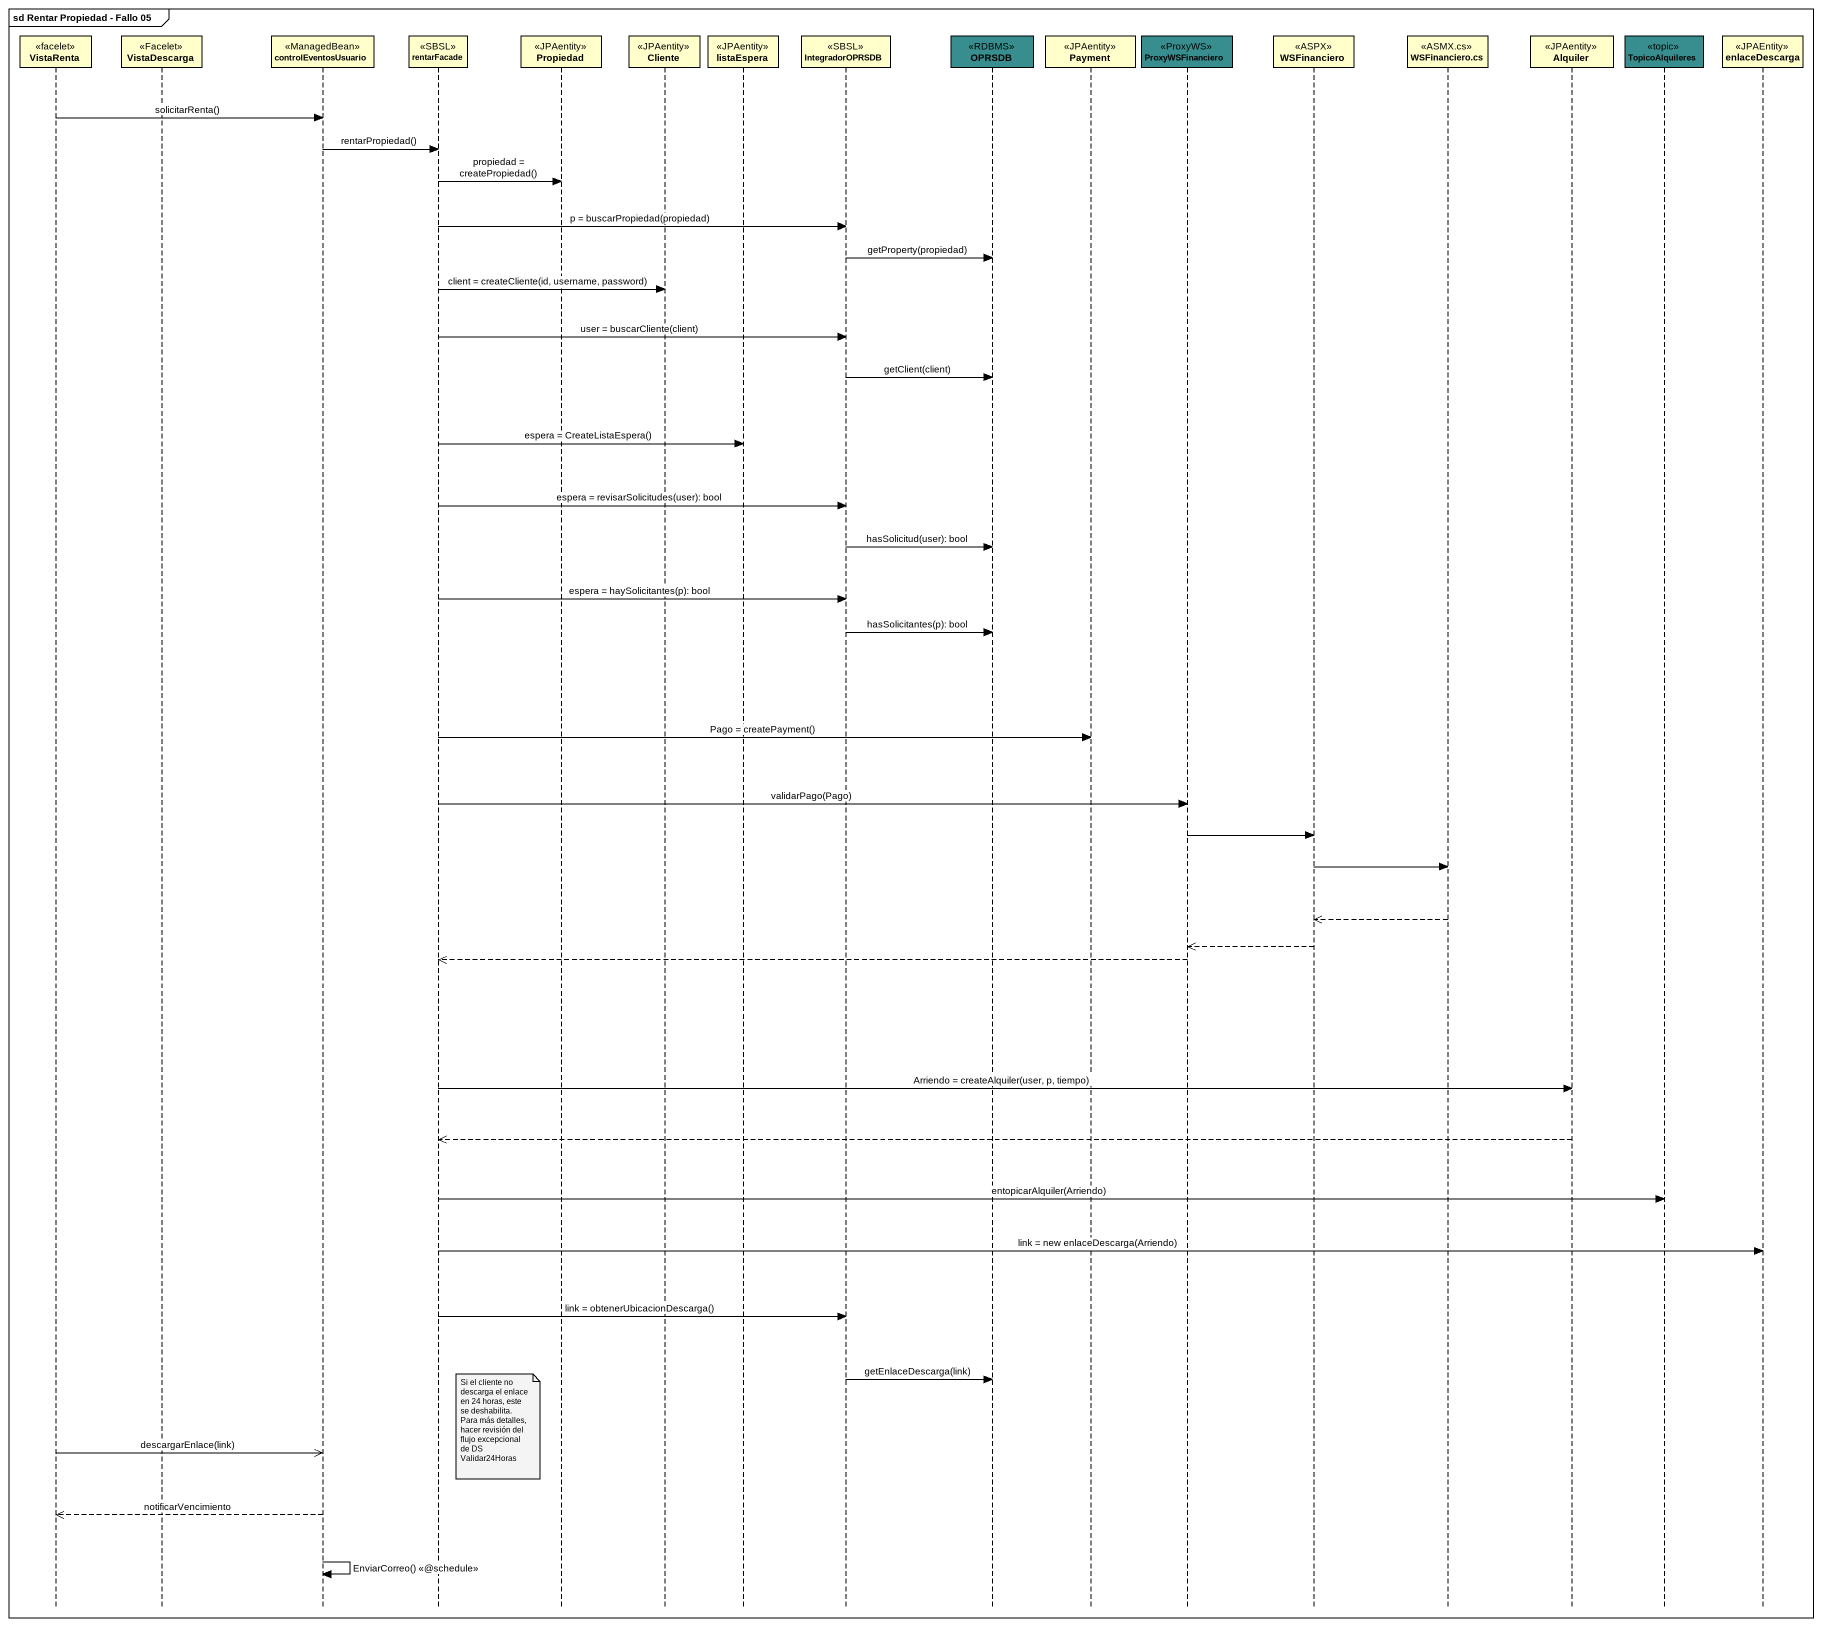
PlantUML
@startuml
mainframe sd Rentar Propiedad - Fallo 05
hide footbox
participant VistaRenta <<facelet>>
participant VistaDescarga <<Facelet>>
participant controlEventosUsuario <<ManagedBean>>
participant rentarFacade <<SBSL>>
participant Propiedad <<JPAentity>>
participant Cliente <<JPAentity>>
participant listaEspera <<JPAentity>>
participant IntegradorOPRSDB <<SBSL>>
participant OPRSDB <<RDBMS>> #388E8E
participant Payment <<JPAentity>>
participant ProxyWSFinanciero <<ProxyWS>> #388E8E
participant WSFinanciero <<ASPX>>
participant "WSFinanciero.cs" as WSFinanciero_cs <<ASMX.cs>>
participant Alquiler <<JPAentity>>
participant TopicoAlquileres <<topic>> #388E8E
participant enlaceDescarga <<JPAEntity>>

VistaRenta -> controlEventosUsuario : solicitarRenta()
controlEventosUsuario -> rentarFacade : rentarPropiedad()
rentarFacade -> Propiedad : propiedad = createPropiedad()
rentarFacade -> IntegradorOPRSDB : p = buscarPropiedad(propiedad)
IntegradorOPRSDB -> OPRSDB : getProperty(propiedad)
rentarFacade -> Cliente : client = createCliente(id, username, password)
rentarFacade -> IntegradorOPRSDB : user = buscarCliente(client)
IntegradorOPRSDB -> OPRSDB : getClient(client)
rentarFacade -> listaEspera : espera = CreateListaEspera()
rentarFacade -> IntegradorOPRSDB : espera = revisarSolicitudes(user): bool
IntegradorOPRSDB -> OPRSDB : hasSolicitud(user): bool
rentarFacade -> IntegradorOPRSDB : espera = haySolicitantes(p): bool
IntegradorOPRSDB -> OPRSDB : hasSolicitantes(p): bool
rentarFacade -> Payment : Pago = createPayment()
rentarFacade -> ProxyWSFinanciero : validarPago(Pago)
ProxyWSFinanciero -> WSFinanciero
WSFinanciero -> WSFinanciero_cs
WSFinanciero_cs -->> WSFinanciero
WSFinanciero -->> ProxyWSFinanciero
ProxyWSFinanciero -->> rentarFacade
rentarFacade -> Alquiler : Arriendo = createAlquiler(user, p, tiempo)
Alquiler -->> rentarFacade
rentarFacade -> TopicoAlquileres : entopicarAlquiler(Arriendo)
rentarFacade -> enlaceDescarga : link = new enlaceDescarga(Arriendo)
rentarFacade -> IntegradorOPRSDB : link = obtenerUbicacionDescarga()
IntegradorOPRSDB -> OPRSDB : getEnlaceDescarga(link)
note right of rentarFacade
  Si el cliente no descarga el enlace en 24 horas, este se deshabilita.
  Para más detalles, hacer revisión del flujo excepcional de DS Validar24Horas
end note
VistaRenta ->> controlEventosUsuario : descargarEnlace(link)
controlEventosUsuario -->> VistaRenta : notificarVencimiento
controlEventosUsuario -> controlEventosUsuario : EnviarCorreo() <<@schedule>>
@enduml
